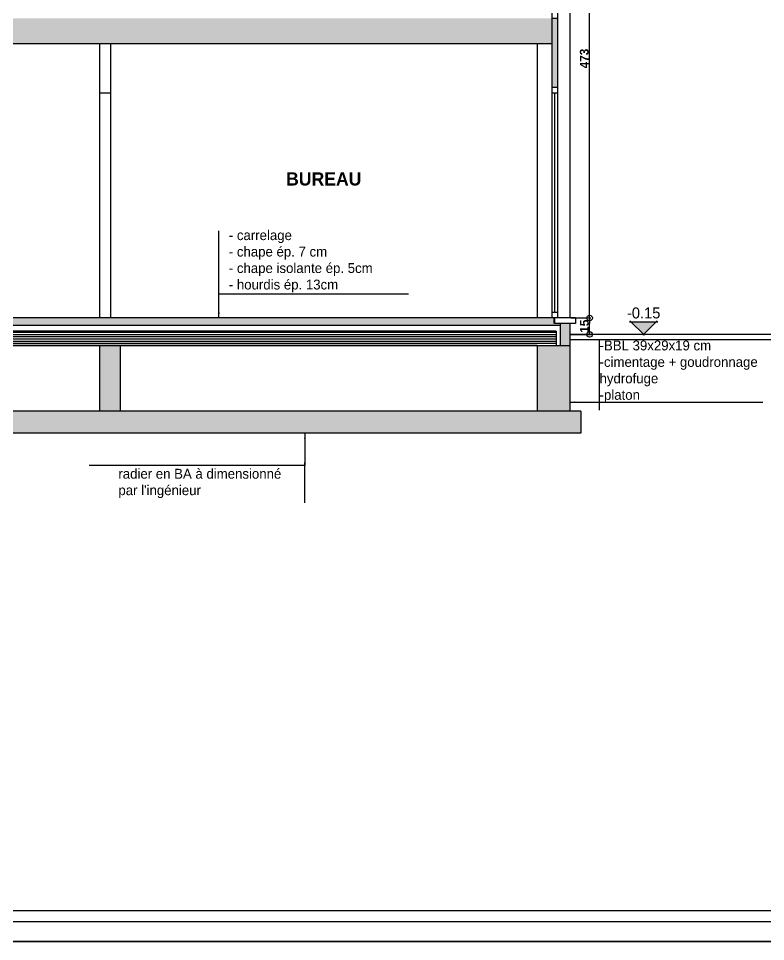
# Model space of a CAD drawing. Header units: millimetres. Extents: x -44462 to 306987, y -116160 to 12874.
# Drawn here: x -9953 to -9272, y -60000 to -59159 of the extents above; entities that cross this region are included whole.
import ezdxf
from ezdxf.enums import TextEntityAlignment as Align

# ---------------------------------------------------------------- set-up
doc = ezdxf.new("R2010")
doc.units = ezdxf.units.MM
doc.header["$PDMODE"] = 35
doc.header["$PDSIZE"] = 10
for name, color, linetype in [('BLANC', 7, 'Continuous'), ('chassis fen.portes', 1, 'Continuous'), ('COULEUR 8', 8, 'Continuous'), ('CYAN', 4, 'Continuous'), ('JAUNE', 2, 'Continuous'), ('ROUGE', 1, 'Continuous'), ('TEXTE', 1, 'Continuous')]:
    doc.layers.add(name, color=color, linetype=linetype)
doc.styles.add('CENTURY GOTHIC', font='GOTHIC.TTF')
doc.styles.add('Century Gothic Gras', font='GOTHICB.TTF')
doc.styles.add('COMICS', font='comic.TTF', dxfattribs={"height": 10})
doc.dimstyles.new('1-50', dxfattribs={"dimtxt": 8, "dimasz": 5, "dimexe": 1.25, "dimexo": 0.625, "dimtad": 1, "dimdec": 0, "dimtxsty": 'Century Gothic Gras', "dimblk": 'ORIGIN', "dimcen": 5, "dimclrd": 8, "dimclre": 5, "dimclrt": 6, "dimadec": 0, "dimazin": 0, "dimtfac": 1, "dimtdec": 0, "dimtmove": 0, "dimatfit": 3, "dimfxl": 0, "dimarcsym": 0})

# ---------------------------------------------------------------- blocks, each defined once
blk = doc.blocks.new('PETIT CARTOUCHE_HOR')
at = {"color": 1}
blk.add_line((0, 0), (-2090, 0), dxfattribs=at)
at = {"layer": 'chassis fen.portes', "color": 5, "linetype": 'Continuous'}
blk.add_line((-233.46, 28), (-2071.31, 28), dxfattribs=at)
at = {"layer": 'chassis fen.portes', "color": 2, "linetype": 'Continuous'}
blk.add_line((-223.46, 18), (-2081.31, 18), dxfattribs=at)
at = {"layer": 'chassis fen.portes', "color": 1, "linetype": 'Continuous'}
blk.add_line((-2100, 0), (-86.26, 0), dxfattribs=at)
at = {"style": 'CENTURY GOTHIC'}
for tag, p, height in [('DATE', (-210.16, 171.36), 20), ('DOSSIERN°', (-210.16, 111.51), 20), ('COMMENTAIRE', (-210.16, 95.35), 12), ('COMMENTAIRESUITE', (-210.16, 79.7), 12), ('FEUILLEN°', (-221.99, 32.69), 20), ('TOTALFEUILLES', (-181.65, 32.69), 20), ('ÉCH.', (-103.23, 32.69), 12)]:
    blk.add_attdef(tag, p, '', height=height, dxfattribs=at)
blk = doc.blocks.new('niveau_élévation_gauche')
blk.add_hatch(color=256).paths.add_polyline_path([(-55.55, 11.41), (-44.13, 0), (-32.72, 11.41)])
for p, q in [((-56.96, 11.41), (-31.3, 11.41)), ((-56.55, 12.41), (-43.43, -0.71)), ((-31.72, 12.41), (-44.84, -0.71)), ((0, 0), (-44.13, 0))]:
    blk.add_line(p, q)
at = {"style": 'COMICS'}
blk.add_attdef('NIVEAU', text='', height=10, dxfattribs=at).set_placement((-44.08, 14.6), align=Align.CENTER)
blk = doc.blocks.new('_Origin')
at = {"color": 0, "linetype": 'Continuous', "lineweight": -2}
blk.add_line((0, 0), (-1, 0), dxfattribs=at)
blk.add_circle((0, 0), 0.5, dxfattribs=at)
blk = doc.blocks.new('*D474')
at = {"layer": 'Defpoints', "color": 0}
for p in [(-9450.04, -59431.83), (-9432.16, -59431.83), (-9450.04, -59446.83)]:
    blk.add_point(p, dxfattribs=at)
at = {"layer": 'ROUGE', "color": 5, "lineweight": -2}
for p, q in [((-9449.41, -59431.83), (-9430.91, -59431.83)), ((-9449.41, -59446.83), (-9430.91, -59446.83))]:
    blk.add_line(p, q, dxfattribs=at)
at = {"layer": 'ROUGE', "color": 8, "lineweight": -2}
blk.add_line((-9432.16, -59441.83), (-9432.16, -59436.83), dxfattribs=at)
at = {"layer": 'ROUGE', "color": 8, "lineweight": -2, "xscale": 5, "yscale": 5, "zscale": 5}
for p, rotation in [((-9432.16, -59431.83), 90), ((-9432.16, -59446.83), 270)]:
    blk.add_blockref('_Origin', p, dxfattribs=dict(at, rotation=rotation))
at = {"layer": 'ROUGE', "color": 6, "insert": (-9436.88, -59439.33), "char_height": 8, "attachment_point": 5, "rotation": 90, "style": 'Century Gothic Gras'}
blk.add_mtext('15', dxfattribs=at)
blk = doc.blocks.new('*D475')
at = {"layer": 'Defpoints', "color": 0}
for p in [(-9450.04, -58958.83), (-9432.16, -58958.83), (-9450.04, -59431.83)]:
    blk.add_point(p, dxfattribs=at)
at = {"layer": 'ROUGE', "color": 5, "lineweight": -2}
for p, q in [((-9449.41, -58958.83), (-9430.91, -58958.83)), ((-9449.41, -59431.83), (-9430.91, -59431.83))]:
    blk.add_line(p, q, dxfattribs=at)
at = {"layer": 'ROUGE', "color": 8, "lineweight": -2}
blk.add_line((-9432.16, -59426.83), (-9432.16, -58963.83), dxfattribs=at)
at = {"layer": 'ROUGE', "color": 8, "lineweight": -2, "xscale": 5, "yscale": 5, "zscale": 5}
for p, rotation in [((-9432.16, -58958.83), 90), ((-9432.16, -59431.83), 270)]:
    blk.add_blockref('_Origin', p, dxfattribs=dict(at, rotation=rotation))
at = {"layer": 'ROUGE', "color": 6, "insert": (-9436.98, -59195.33), "char_height": 8, "attachment_point": 5, "rotation": 90, "style": 'Century Gothic Gras'}
blk.add_mtext('473', dxfattribs=at)

msp = doc.modelspace()

# ---------------------------------------------------------------- hatches: boundary and pattern name
at = {"layer": 'COULEUR 8'}
msp.add_hatch(color=253, dxfattribs=at).paths.add_polyline_path([(-9466.54, -59158.83), (-9461.54, -59158.83), (-9461.54, -59221.83), (-9466.54, -59221.83)])
h = msp.add_hatch(dxfattribs=at)
h.set_pattern_fill('AR-SAND', color=256, scale=0.2, style=0, double=1)
h.set_pattern_definition([(37.5, (-10280.036, -59438.828), (-0.32001, 9.788265), [0, -7.7216, 0, -8.636, 0, -8.255]), (7.5, (-10280.036, -59438.828), (8.99047, 14.3365), [0, -4.1656, 0, -6.9596, 0, -2.667]), (327.5, (-10286.285, -59438.828), (15.81985, 0.02874), [0, -2.54, 0, -9.144, 0, -11.938]), (317.5, (-10286.285, -59438.828), (15.27113, 4.45859), [0, -1.27, 0, -5.9944, 0, -6.858])])
h.paths.add_polyline_path([(-9464.34, -59431.83), (-10280.04, -59431.83), (-10280.04, -59438.83), (-9459.04, -59438.83), (-9459.04, -59436.89), (-9464.34, -59436.89)])
h = msp.add_hatch(dxfattribs=at)
h.set_pattern_fill('_USER', color=256, scale=2, style=0, pattern_type=0)
h.set_pattern_definition([(0, (-10514.0364, -59456.8278), (0, 2), [])])
h.paths.add_polyline_path([(-9462.76, -59443.83), (-10514.04, -59443.83), (-10514.04, -59456.83), (-10500.04, -59456.83), (-9480.04, -59456.83), (-9462.76, -59456.83)])
h = msp.add_hatch(dxfattribs=at)
h.set_pattern_fill('AR-CONC', color=256, scale=0.1, style=0, double=1)
h.set_pattern_definition([(50, (-4683.866, -55499.49), (18.218467, -1.59391), [1.905, -20.955]), (355, (-4683.866, -55499.49), (-3.524283, 19.105664), [1.524, -16.764]), (100.451, (-4682.347, -55499.623), (14.69425, 17.51167), [1.619, -17.809]), (46.1842, (-4683.866, -55494.41), (27.107904, -4.20423), [2.8575, -31.4325]), (96.6356, (-4681.607, -55494.76), (23.74042, 24.74256), [2.4285, -26.7135]), (351.184, (-4683.866, -55494.41), (23.74046, 24.74251), [2.286, -25.146]), (21, (-4681.326, -55495.68), (15.161488, -10.226552), [1.905, -20.955]), (326, (-4681.326, -55495.68), (6.180203, 18.418797), [1.524, -16.764]), (71.4514, (-4680.062, -55496.533), (21.34165, 8.192286), [1.619, -17.809]), (37.5, (-4683.8656, -55499.4903), (0.3088603, 8.455504), [0, -16.5608, 0, -17.018, 0, -16.8275]), (7.5, (-4683.866, -55499.49), (6.681966, 10.018057), [0, -9.7028, 0, -16.1798, 0, -6.4135]), (327.5, (-4689.53, -55499.49), (13.5590595, -0.5728744), [0, -6.35, 0, -19.812, 0, -26.289]), (317.5, (-4692.07, -55499.49), (14.812918, 2.54265), [0, -8.255, 0, -13.1572, 0, -18.669])])
h.paths.add_polyline_path([(-9440.04, -59516.83), (-10280.04, -59516.83), (-10299.04, -59516.83), (-10500.04, -59516.83), (-10514.04, -59516.83), (-10514.04, -59548.09), (-10495.04, -59548.09), (-10495.04, -59536.83), (-9440.04, -59536.83)])
h.paths.add_polyline_path([(-10495.04, -59548.09), (-10530.04, -59548.09), (-10540.04, -59548.09), (-10540.04, -59616.83), (-10495.04, -59616.83)])
at = {"layer": 'ROUGE'}
h = msp.add_hatch(color=253, dxfattribs=at)
h.paths.add_polyline_path([(-10280.04, -59181.83), (-10299.04, -59181.83), (-10299.04, -59431.83), (-10299.04, -59443.83), (-10280.04, -59443.83), (-10280.04, -59431.83)])
h.paths.add_polyline_path([(-9466.54, -59158.83), (-10500.04, -59158.83), (-10500.04, -59181.83), (-9466.54, -59181.83)])
h.paths.add_polyline_path([(-10488.57, -59178.25), (-10488.57, -59162.4), (-10476.17, -59162.4), (-10476.17, -59178.25)], flags=24)
for color, points in [(254, [(-9450.04, -59436.89), (-9459.04, -59436.89), (-9459.04, -59456.83), (-9450.04, -59456.83)]), (253, [(-9860.04, -59456.83), (-9879.04, -59456.83), (-9879.04, -59516.83), (-9860.04, -59516.83)]), (253, [(-9450.04, -59456.83), (-9480.04, -59456.83), (-9480.04, -59516.83), (-9450.04, -59516.83)])]:
    msp.add_hatch(color=color, dxfattribs=at).paths.add_polyline_path(points)

# ---------------------------------------------------------------- linework, layer by layer
at = {"layer": 'BLANC'}
for p, q in [((-9466.54, -59181.83), (-10500.04, -59181.83)), ((-9879.04, -59181.83), (-9879.04, -59226.83)), ((-9869.04, -59181.83), (-9869.04, -59226.83)), ((-9480.04, -59181.83), (-9480.04, -59431.83)), ((-9869.04, -59226.83), (-9879.04, -59226.83)), ((-9445.04, -59431.83), (-10280.04, -59431.83)), ((-9445.04, -59431.83), (-9445.04, -59436.89)), ((-9450.04, -59436.89), (-9450.04, -59516.83)), ((-9445.04, -59436.89), (-9450.04, -59436.89)), ((-9189.83, -59446.83), (-9450.04, -59446.83)), ((-9480.04, -59456.83), (-10500.04, -59456.83)), ((-9879.04, -59456.83), (-9879.04, -59516.83)), ((-9860.04, -59456.83), (-9860.04, -59516.83)), ((-9480.04, -59456.83), (-9480.04, -59516.83)), ((-9189.83, -59451.83), (-9450.04, -59451.83)), ((-9440.04, -59516.83), (-10280.04, -59516.83)), ((-9440.04, -59516.83), (-9440.04, -59536.83)), ((-9440.04, -59536.83), (-10495.04, -59536.83))]:
    msp.add_line(p, q, dxfattribs=at)
at = {"layer": 'BLANC', "color": 8}
for p, q in [((-9770.21, -59409.85), (-9770.21, -59352.3)), ((-9423.07, -59515.91), (-9423.07, -59452.39)), ((-9691.71, -59600.23), (-9691.71, -59563.46))]:
    msp.add_line(p, q, dxfattribs=at)
at = {"layer": 'COULEUR 8'}
for p, q in [((-9464.34, -59436.89), (-9464.34, -59431.83)), ((-9464.04, -59431.83), (-9464.04, -59436.89)), ((-9459.04, -59438.83), (-10280.04, -59438.83)), ((-9450.04, -59436.89), (-9464.04, -59436.89)), ((-9459.04, -59436.89), (-9459.04, -59456.83)), ((-9462.76, -59443.83), (-10514.04, -59443.83)), ((-9462.76, -59443.83), (-9462.76, -59456.83)), ((-9480.04, -59456.83), (-9450.04, -59456.83))]:
    msp.add_line(p, q, dxfattribs=at)
at = {"layer": 'CYAN'}
msp.add_line((-9464.04, -59226.83), (-9464.04, -59426.83), dxfattribs=at)
at = {"layer": 'JAUNE'}
for p, q in [((-9466.54, -58958.13), (-9466.54, -59431.83)), ((-9461.54, -58958.13), (-9461.54, -59431.83)), ((-9461.54, -59158.83), (-9466.54, -59158.83)), ((-9461.54, -59221.83), (-9466.54, -59221.83)), ((-9461.54, -59226.83), (-9466.54, -59226.83)), ((-9461.54, -59426.83), (-9466.54, -59426.83))]:
    msp.add_line(p, q, dxfattribs=at)
at = {"layer": 'ROUGE'}
for p, q in [((-9450.04, -58958.83), (-9450.04, -59431.83)), ((-9480.04, -59181.83), (-9480.04, -59431.83)), ((-9879.04, -59226.83), (-9879.04, -59431.83)), ((-9869.04, -59226.83), (-9869.04, -59431.83))]:
    msp.add_line(p, q, dxfattribs=at)

# ---------------------------------------------------------------- block references
at = {"color": 1}
msp.add_blockref('PETIT CARTOUCHE_HOR', (-8917.24, -60000.2), dxfattribs=at)
at = {"layer": 'ROUGE'}
msp.add_blockref('niveau_élévation_gauche', (-9338.78, -59446.83), dxfattribs=at).add_auto_attribs({'NIVEAU': '-0.15'})

# ---------------------------------------------------------------- texts
at = {"layer": 'TEXTE', "color": 6, "insert": (-9674.54, -59305.19), "char_height": 10, "width": 389, "attachment_point": 5, "style": 'CENTURY GOTHIC'}
msp.add_mtext('{\\fCentury Gothic|b1|i0|c0|p34;\\H1.2x;\\C3;BUREAU}', dxfattribs=at)
at = {"layer": 'TEXTE', "char_height": 9, "attachment_point": 1, "style": 'CENTURY GOTHIC'}
for s, insert, width in [('- carrelage\\P- chape ép. 7 cm\\P- chape isolante ép. 5cm\\P- hourdis ép. 13cm', (-9761.08, -59351.85), 175.0585), ('-BBL 39x29x19 cm\\P-cimentage + goudronnage \\Phydrofuge\\P-platon', (-9423.07, -59452.39), 271.5785), ("radier en BA à dimensionné \\Ppar l'ingénieur", (-9861.76, -59569.31), 193.7115)]:
    msp.add_mtext(s, dxfattribs=dict(at, insert=insert, width=width))

# ---------------------------------------------------------------- dimensions: what is measured, and where the dimension line sits
at = {"layer": 'ROUGE'}
dim = msp.add_linear_dim(base=(-9432.16, -58958.83), p1=(-9450.04, -59431.83), p2=(-9450.04, -58958.83), angle=90, dimstyle='1-50', override={"dimtmove": 1}, dxfattribs=at)
dim.commit()
dim.dimension.update_dxf_attribs({"geometry": '*D475', "text_midpoint": (-9436.98, -59195.33)})
dim = msp.add_linear_dim(base=(-9432.16, -59431.83), p1=(-9450.04, -59446.83), p2=(-9450.04, -59431.83), angle=90, dimstyle='1-50', dxfattribs=at)
dim.commit()
dim.dimension.update_dxf_attribs({"geometry": '*D474', "text_midpoint": (-9436.88, -59439.33)})

# ---------------------------------------------------------------- leaders
at = {"layer": 'BLANC'}
for points in [[(-9770.21, -59431.83), (-9770.21, -59409.85), (-9597.32, -59409.85)], [(-9450.63, -59508.68), (-9427.33, -59508.68), (-9274.24, -59508.68)], [(-9691.71, -59536.83), (-9691.71, -59566.43), (-9888.26, -59566.43)]]:
    msp.add_leader(points, dimstyle='1-50', override={"dimgap": 0.625, "dimtad": 0}, dxfattribs=at)

doc.saveas('drawing.dxf')
